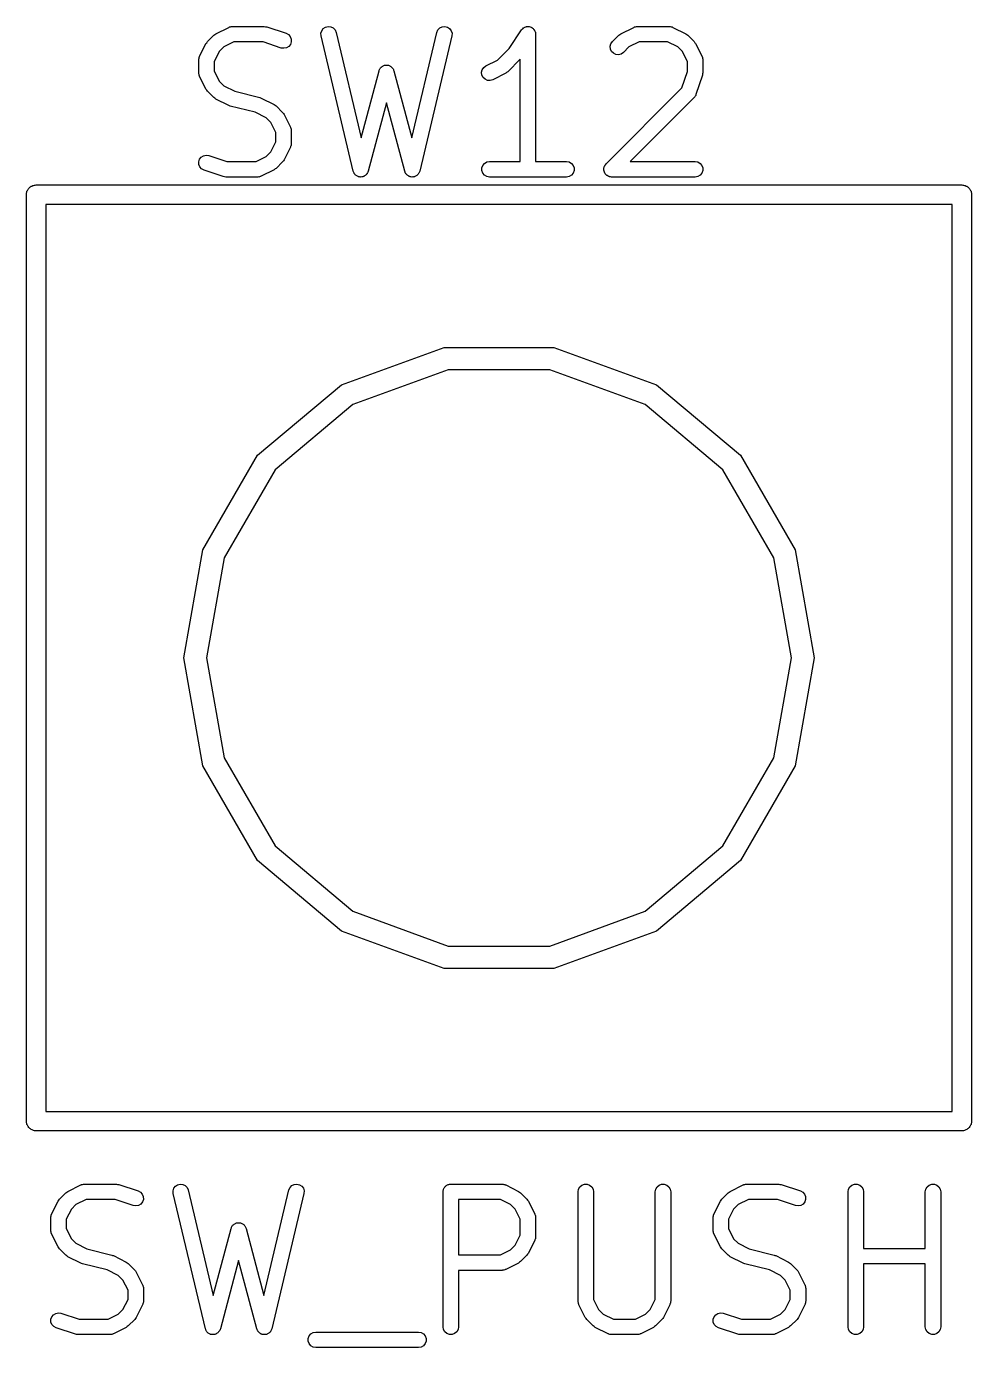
# Model space of a CAD drawing. Extents: x 0 to 102, y -163 to 0.
# Drawn here: x 33.89 to 40.11, y -160.54 to -151.84 of the extents above; entities that cross this region are included whole.
import ezdxf

# ---------------------------------------------------------------- set-up
doc = ezdxf.new("R2010")
doc.units = 0
doc.header["$MEASUREMENT"] = 0
doc.layers.add('BLACK', color=7, linetype='CONTINUOUS')

msp = doc.modelspace()

# ---------------------------------------------------------------- linework, layer by layer
at = {"layer": 'Black'}
for p, q in [((35.1358, -151.893), (35.2204, -151.851)), ((35.2204, -151.851), (35.2233, -151.85)), ((35.2233, -151.85), (35.2258, -151.848)), ((35.2258, -151.848), (35.2317, -151.847)), ((35.2317, -151.847), (35.2374, -151.846)), ((35.2374, -151.846), (35.2403, -151.846)), ((35.2403, -151.846), (35.2432, -151.845)), ((35.2432, -151.845), (35.4548, -151.845)), ((35.4548, -151.845), (35.4628, -151.847)), ((35.4628, -151.847), (35.4709, -151.848)), ((35.4709, -151.848), (35.5979, -151.89)), ((35.8327, -151.873), (35.8433, -151.859)), ((35.8433, -151.859), (35.858, -151.85)), ((35.858, -151.85), (35.8752, -151.845)), ((35.8752, -151.845), (35.8927, -151.848)), ((35.8927, -151.848), (35.9085, -151.855)), ((35.9085, -151.855), (35.9206, -151.868)), ((36.5978, -151.868), (36.6099, -151.855)), ((36.6099, -151.855), (36.6256, -151.848)), ((36.6256, -151.848), (36.6432, -151.845)), ((36.6432, -151.845), (36.6603, -151.85)), ((36.6603, -151.85), (36.6751, -151.859)), ((36.6751, -151.859), (36.6856, -151.873)), ((37.1482, -151.868), (37.1502, -151.866)), ((37.1502, -151.866), (37.1516, -151.864)), ((37.1516, -151.864), (37.1562, -151.86)), ((37.1562, -151.86), (37.1604, -151.855)), ((37.1604, -151.855), (37.1629, -151.854)), ((37.1629, -151.854), (37.1651, -151.852)), ((37.1651, -151.852), (37.1708, -151.85)), ((37.1708, -151.85), (37.1762, -151.847)), ((37.1762, -151.847), (37.179, -151.847)), ((37.179, -151.847), (37.1817, -151.846)), ((37.1817, -151.846), (37.1877, -151.846)), ((37.1877, -151.846), (37.1938, -151.846)), ((37.1938, -151.846), (37.1965, -151.846)), ((37.1965, -151.846), (37.1993, -151.846)), ((37.1993, -151.846), (37.205, -151.848)), ((37.205, -151.848), (37.2109, -151.85)), ((37.2109, -151.85), (37.2133, -151.851)), ((37.2133, -151.851), (37.2159, -151.852)), ((37.2159, -151.852), (37.2205, -151.856)), ((37.2205, -151.856), (37.2256, -151.859)), ((37.2256, -151.859), (37.2273, -151.862)), ((37.2273, -151.862), (37.2294, -151.864)), ((37.2294, -151.864), (37.2324, -151.869)), ((37.8028, -151.893), (37.8874, -151.851)), ((37.8874, -151.851), (37.8903, -151.85)), ((37.8903, -151.85), (37.8928, -151.848)), ((37.8928, -151.848), (37.8987, -151.847)), ((37.8987, -151.847), (37.9044, -151.846)), ((37.9044, -151.846), (37.9073, -151.846)), ((37.9073, -151.846), (37.9102, -151.845)), ((37.9102, -151.845), (38.1218, -151.845)), ((38.1218, -151.845), (38.1247, -151.846)), ((38.1247, -151.846), (38.1276, -151.846)), ((38.1276, -151.846), (38.1333, -151.847)), ((38.1333, -151.847), (38.1392, -151.848)), ((38.1392, -151.848), (38.1417, -151.85)), ((38.1417, -151.85), (38.1446, -151.851)), ((38.1446, -151.851), (38.2292, -151.893)), ((35.0707, -151.958), (35.0756, -151.952)), ((35.0756, -151.952), (35.0802, -151.945)), ((35.0802, -151.945), (35.1226, -151.903)), ((35.1226, -151.903), (35.1292, -151.898)), ((35.1292, -151.898), (35.1358, -151.893)), ((35.2552, -151.947), (35.1886, -151.98)), ((35.4466, -151.947), (35.2552, -151.947)), ((35.5658, -151.987), (35.4466, -151.947)), ((35.5979, -151.89), (35.6134, -151.899)), ((35.6134, -151.899), (35.6251, -151.912)), ((35.6251, -151.912), (35.6316, -151.928)), ((35.6321, -151.946), (35.6265, -151.963)), ((35.6316, -151.928), (35.6321, -151.946)), ((35.8277, -151.89), (35.8327, -151.873)), ((35.8287, -151.908), (35.8277, -151.89)), ((36.0404, -152.797), (35.8287, -151.908)), ((35.9206, -151.868), (35.9276, -151.884)), ((35.9276, -151.884), (36.0926, -152.578)), ((36.4257, -152.578), (36.5907, -151.884)), ((36.6896, -151.908), (36.4779, -152.797)), ((36.5907, -151.884), (36.5978, -151.868)), ((36.6856, -151.873), (36.6906, -151.89)), ((36.6906, -151.89), (36.6896, -151.908)), ((37.0664, -151.991), (37.1482, -151.868)), ((37.2324, -151.869), (37.236, -151.874)), ((37.236, -151.874), (37.2368, -151.876)), ((37.2368, -151.876), (37.2382, -151.879)), ((37.2382, -151.879), (37.2393, -151.885)), ((37.2393, -151.885), (37.241, -151.891)), ((37.241, -151.891), (37.2408, -151.893)), ((37.2408, -151.893), (37.2413, -151.896)), ((37.2413, -151.896), (37.2413, -152.734)), ((37.7371, -151.959), (37.7472, -151.945)), ((37.7472, -151.945), (37.7896, -151.903)), ((37.7896, -151.903), (37.7963, -151.898)), ((37.7963, -151.898), (37.8028, -151.893)), ((37.9222, -151.947), (37.8556, -151.98)), ((38.1098, -151.947), (37.9222, -151.947)), ((38.1764, -151.98), (38.1098, -151.947)), ((38.2292, -151.893), (38.2358, -151.898)), ((38.2358, -151.898), (38.2424, -151.903)), ((38.2424, -151.903), (38.2848, -151.945)), ((38.2848, -151.945), (38.2894, -151.952)), ((38.2894, -151.952), (38.2943, -151.958)), ((35.0284, -152.043), (35.0707, -151.958)), ((35.1579, -152.011), (35.1246, -152.078)), ((35.1886, -151.98), (35.1579, -152.011)), ((35.5832, -151.989), (35.5658, -151.987)), ((35.6005, -151.986), (35.5832, -151.989)), ((35.6155, -151.977), (35.6005, -151.986)), ((35.6265, -151.963), (35.6155, -151.977)), ((36.9911, -152.066), (37.0664, -151.991)), ((37.7326, -151.976), (37.7371, -151.959)), ((37.7341, -151.994), (37.7326, -151.976)), ((37.7416, -152.01), (37.7341, -151.994)), ((37.754, -152.022), (37.7416, -152.01)), ((37.77, -152.03), (37.754, -152.022)), ((37.7876, -152.031), (37.77, -152.03)), ((37.8046, -152.027), (37.7876, -152.031)), ((37.8191, -152.017), (37.8046, -152.027)), ((37.8556, -151.98), (37.8191, -152.017)), ((38.2071, -152.011), (38.1764, -151.98)), ((38.2404, -152.078), (38.2071, -152.011)), ((38.2943, -151.958), (38.3366, -152.043)), ((35.023, -152.066), (35.0235, -152.063)), ((35.023, -152.15), (35.023, -152.066)), ((35.0234, -152.06), (35.0251, -152.054)), ((35.0235, -152.063), (35.0234, -152.06)), ((35.0251, -152.054), (35.0261, -152.048)), ((35.0261, -152.048), (35.0276, -152.046)), ((35.0276, -152.046), (35.0284, -152.043)), ((35.1246, -152.078), (35.1246, -152.138)), ((36.2132, -152.129), (36.2157, -152.125)), ((36.2157, -152.125), (36.2175, -152.121)), ((36.2175, -152.121), (36.2207, -152.118)), ((36.2207, -152.118), (36.2233, -152.114)), ((36.2233, -152.114), (36.2269, -152.112)), ((36.2269, -152.112), (36.23, -152.109)), ((36.23, -152.109), (36.2341, -152.107)), ((36.2341, -152.107), (36.2378, -152.104)), ((36.2378, -152.104), (36.242, -152.103)), ((36.242, -152.103), (36.246, -152.101)), ((36.246, -152.101), (36.2504, -152.101)), ((36.2504, -152.101), (36.2548, -152.1)), ((36.2548, -152.1), (36.2592, -152.1)), ((36.2592, -152.1), (36.2635, -152.1)), ((36.2635, -152.1), (36.2679, -152.101)), ((36.2679, -152.101), (36.2724, -152.101)), ((36.2724, -152.101), (36.2763, -152.103)), ((36.2763, -152.103), (36.2806, -152.104)), ((36.2806, -152.104), (36.2843, -152.107)), ((36.2843, -152.107), (36.2884, -152.109)), ((36.2884, -152.109), (36.2914, -152.112)), ((36.2914, -152.112), (36.295, -152.114)), ((36.295, -152.114), (36.2976, -152.118)), ((36.2976, -152.118), (36.3008, -152.121)), ((36.3008, -152.121), (36.3027, -152.125)), ((36.3027, -152.125), (36.3052, -152.129)), ((36.8899, -152.13), (36.8996, -152.115)), ((36.8996, -152.115), (36.9138, -152.105)), ((36.9138, -152.105), (36.9911, -152.066)), ((37.1397, -152.061), (37.0571, -152.144)), ((37.1397, -152.734), (37.1397, -152.061)), ((38.2404, -152.142), (38.2404, -152.078)), ((38.3366, -152.043), (38.3374, -152.046)), ((38.3374, -152.046), (38.3389, -152.048)), ((38.3389, -152.048), (38.3399, -152.054)), ((38.3399, -152.054), (38.3416, -152.06)), ((38.3416, -152.06), (38.3415, -152.063)), ((38.3415, -152.063), (38.342, -152.066)), ((38.342, -152.066), (38.342, -152.15)), ((35.0235, -152.153), (35.023, -152.15)), ((35.0234, -152.156), (35.0235, -152.153)), ((35.0251, -152.162), (35.0234, -152.156)), ((35.0261, -152.168), (35.0251, -152.162)), ((35.0276, -152.17), (35.0261, -152.168)), ((35.0284, -152.173), (35.0276, -152.17)), ((35.0707, -152.258), (35.0284, -152.173)), ((35.1246, -152.138), (35.1579, -152.205)), ((35.1579, -152.205), (35.1886, -152.235)), ((36.0926, -152.578), (36.2101, -152.137)), ((36.2101, -152.137), (36.212, -152.133)), ((36.212, -152.133), (36.2132, -152.129)), ((36.3052, -152.129), (36.3064, -152.133)), ((36.3064, -152.133), (36.3083, -152.137)), ((36.3083, -152.137), (36.4257, -152.578)), ((36.8858, -152.147), (36.8899, -152.13)), ((36.8878, -152.165), (36.8858, -152.147)), ((36.8957, -152.18), (36.8878, -152.165)), ((36.9085, -152.193), (36.8957, -152.18)), ((36.9247, -152.2), (36.9085, -152.193)), ((36.9423, -152.201), (36.9247, -152.2)), ((36.9592, -152.196), (36.9423, -152.201)), ((37.0439, -152.153), (36.9592, -152.196)), ((37.0504, -152.148), (37.0439, -152.153)), ((37.0571, -152.144), (37.0504, -152.148)), ((38.2044, -152.25), (38.2404, -152.142)), ((38.3394, -152.166), (38.297, -152.293)), ((38.3406, -152.158), (38.3394, -152.166)), ((38.342, -152.15), (38.3406, -152.158)), ((35.0756, -152.264), (35.0707, -152.258)), ((35.0802, -152.271), (35.0756, -152.264)), ((35.1226, -152.313), (35.0802, -152.271)), ((35.1886, -152.235), (35.2609, -152.272)), ((35.2609, -152.272), (35.4248, -152.313)), ((37.7049, -152.749), (38.2044, -152.25)), ((38.2949, -152.299), (38.2915, -152.304)), ((38.2956, -152.296), (38.2949, -152.299)), ((38.297, -152.293), (38.2956, -152.296)), ((35.1292, -152.318), (35.1226, -152.313)), ((35.1358, -152.323), (35.1292, -152.318)), ((35.2204, -152.365), (35.1358, -152.323)), ((35.2258, -152.367), (35.2204, -152.365)), ((35.2308, -152.369), (35.2258, -152.367)), ((35.3948, -152.41), (35.2308, -152.369)), ((35.4248, -152.313), (35.4299, -152.315)), ((35.4299, -152.315), (35.4352, -152.316)), ((35.4352, -152.316), (35.5199, -152.359)), ((35.5199, -152.359), (35.5264, -152.364)), ((35.5264, -152.364), (35.5331, -152.368)), ((35.5331, -152.368), (35.5754, -152.411)), ((36.2592, -152.347), (36.1389, -152.798)), ((36.3794, -152.798), (36.2592, -152.347)), ((38.2848, -152.313), (37.8635, -152.734)), ((38.2864, -152.311), (38.2848, -152.313)), ((38.2886, -152.309), (38.2864, -152.311)), ((38.2915, -152.304), (38.2886, -152.309)), ((35.4671, -152.446), (35.3948, -152.41)), ((35.4977, -152.477), (35.4671, -152.446)), ((35.5754, -152.411), (35.5801, -152.417)), ((35.5801, -152.417), (35.5849, -152.424)), ((35.5849, -152.424), (35.6273, -152.508)), ((35.531, -152.543), (35.4977, -152.477)), ((35.531, -152.604), (35.531, -152.543)), ((35.6273, -152.508), (35.6281, -152.511)), ((35.6281, -152.511), (35.6296, -152.514)), ((35.6296, -152.514), (35.6306, -152.52)), ((35.6306, -152.52), (35.6323, -152.525)), ((35.6323, -152.525), (35.6321, -152.528)), ((35.6321, -152.528), (35.6326, -152.531)), ((35.6326, -152.531), (35.6326, -152.616)), ((35.4977, -152.67), (35.531, -152.604)), ((35.6273, -152.639), (35.5849, -152.723)), ((35.6281, -152.636), (35.6273, -152.639)), ((35.6296, -152.633), (35.6281, -152.636)), ((35.6306, -152.627), (35.6296, -152.633)), ((35.6323, -152.622), (35.6306, -152.627)), ((35.6326, -152.616), (35.6321, -152.619)), ((35.6321, -152.619), (35.6323, -152.622)), ((35.0236, -152.735), (35.0292, -152.719)), ((35.0241, -152.753), (35.0236, -152.735)), ((35.0292, -152.719), (35.0401, -152.705)), ((35.0401, -152.705), (35.0552, -152.696)), ((35.0552, -152.696), (35.0724, -152.692)), ((35.0724, -152.692), (35.0899, -152.695)), ((35.0899, -152.695), (35.2091, -152.734)), ((35.2091, -152.734), (35.4005, -152.734)), ((35.4005, -152.734), (35.4671, -152.701)), ((35.4671, -152.701), (35.4977, -152.67)), ((35.5754, -152.736), (35.5331, -152.779)), ((35.5801, -152.73), (35.5754, -152.736)), ((35.5849, -152.723), (35.5801, -152.73)), ((36.9191, -152.737), (36.9365, -152.734)), ((36.9365, -152.734), (37.1397, -152.734)), ((37.2413, -152.734), (37.4445, -152.734)), ((37.4445, -152.734), (37.4619, -152.737)), ((37.8635, -152.734), (38.2912, -152.734)), ((38.2912, -152.734), (38.3085, -152.737)), ((35.0305, -152.769), (35.0241, -152.753)), ((35.0423, -152.783), (35.0305, -152.769)), ((35.0578, -152.791), (35.0423, -152.783)), ((35.1848, -152.833), (35.0578, -152.791)), ((35.5199, -152.788), (35.4352, -152.831)), ((35.5264, -152.783), (35.5199, -152.788)), ((35.5331, -152.779), (35.5264, -152.783)), ((36.0425, -152.802), (36.0404, -152.797)), ((36.0438, -152.807), (36.0425, -152.802)), ((36.046, -152.81), (36.0438, -152.807)), ((36.0474, -152.813), (36.046, -152.81)), ((36.051, -152.817), (36.0474, -152.813)), ((36.054, -152.821), (36.051, -152.817)), ((36.057, -152.823), (36.054, -152.821)), ((36.1247, -152.822), (36.1216, -152.824)), ((36.1278, -152.818), (36.1247, -152.822)), ((36.1315, -152.814), (36.1278, -152.818)), ((36.133, -152.811), (36.1315, -152.814)), ((36.1353, -152.808), (36.133, -152.811)), ((36.1367, -152.803), (36.1353, -152.808)), ((36.1389, -152.798), (36.1367, -152.803)), ((36.3816, -152.803), (36.3794, -152.798)), ((36.3831, -152.808), (36.3816, -152.803)), ((36.3853, -152.811), (36.3831, -152.808)), ((36.3869, -152.814), (36.3853, -152.811)), ((36.3905, -152.818), (36.3869, -152.814)), ((36.3936, -152.822), (36.3905, -152.818)), ((36.3967, -152.824), (36.3936, -152.822)), ((36.4644, -152.821), (36.4613, -152.823)), ((36.4674, -152.817), (36.4644, -152.821)), ((36.4709, -152.813), (36.4674, -152.817)), ((36.4724, -152.81), (36.4709, -152.813)), ((36.4745, -152.807), (36.4724, -152.81)), ((36.4759, -152.802), (36.4745, -152.807)), ((36.4779, -152.797), (36.4759, -152.802)), ((36.8865, -152.776), (36.8925, -152.76)), ((36.8865, -152.794), (36.8865, -152.776)), ((36.8925, -152.811), (36.8865, -152.794)), ((36.8925, -152.76), (36.9038, -152.746)), ((36.9038, -152.824), (36.8925, -152.811)), ((36.9038, -152.746), (36.9191, -152.737)), ((37.4619, -152.737), (37.4772, -152.746)), ((37.4772, -152.746), (37.4885, -152.76)), ((37.4885, -152.811), (37.4772, -152.824)), ((37.4885, -152.76), (37.4945, -152.776)), ((37.4945, -152.794), (37.4885, -152.811)), ((37.4945, -152.776), (37.4945, -152.794)), ((37.6902, -152.781), (37.6908, -152.779)), ((37.6908, -152.787), (37.6902, -152.781)), ((37.6908, -152.776), (37.6931, -152.77)), ((37.6908, -152.779), (37.6908, -152.776)), ((37.6908, -152.794), (37.6908, -152.787)), ((37.6916, -152.796), (37.6908, -152.794)), ((37.6918, -152.798), (37.6916, -152.796)), ((37.6946, -152.804), (37.6918, -152.798)), ((37.6931, -152.77), (37.6948, -152.764)), ((37.6968, -152.811), (37.6946, -152.804)), ((37.6948, -152.764), (37.6961, -152.762)), ((37.6961, -152.762), (37.6968, -152.76)), ((37.6968, -152.76), (37.7011, -152.755)), ((37.6983, -152.812), (37.6968, -152.811)), ((37.6992, -152.814), (37.6983, -152.812)), ((37.7039, -152.819), (37.6992, -152.814)), ((37.7011, -152.755), (37.7049, -152.749)), ((37.7082, -152.824), (37.7039, -152.819)), ((38.3085, -152.737), (38.3238, -152.746)), ((38.3238, -152.746), (38.3352, -152.76)), ((38.3352, -152.811), (38.3238, -152.824)), ((38.3352, -152.76), (38.3412, -152.776)), ((38.3412, -152.794), (38.3352, -152.811)), ((38.3412, -152.776), (38.3412, -152.794)), ((33.9034, -152.911), (33.9076, -152.908)), ((33.9076, -152.908), (33.9112, -152.903)), ((33.9112, -152.903), (33.916, -152.901)), ((33.916, -152.901), (33.9202, -152.897)), ((33.9202, -152.897), (33.9255, -152.895)), ((33.9255, -152.895), (33.9303, -152.892)), ((33.9303, -152.892), (33.9358, -152.891)), ((33.9358, -152.891), (33.941, -152.889)), ((33.941, -152.889), (33.9465, -152.889)), ((33.9465, -152.889), (33.952, -152.888)), ((33.952, -152.888), (40.048, -152.888)), ((35.1928, -152.835), (35.1848, -152.833)), ((35.2008, -152.836), (35.1928, -152.835)), ((35.4125, -152.836), (35.2008, -152.836)), ((35.4154, -152.835), (35.4125, -152.836)), ((35.4183, -152.836), (35.4154, -152.835)), ((35.424, -152.834), (35.4183, -152.836)), ((35.4299, -152.833), (35.424, -152.834)), ((35.4324, -152.831), (35.4299, -152.833)), ((35.4352, -152.831), (35.4324, -152.831)), ((36.0595, -152.826), (36.057, -152.823)), ((36.0642, -152.828), (36.0595, -152.826)), ((36.0684, -152.831), (36.0642, -152.828)), ((36.072, -152.832), (36.0684, -152.831)), ((36.0753, -152.834), (36.072, -152.832)), ((36.0805, -152.834), (36.0753, -152.834)), ((36.0855, -152.836), (36.0805, -152.834)), ((36.0892, -152.835), (36.0855, -152.836)), ((36.0928, -152.836), (36.0892, -152.835)), ((36.0979, -152.835), (36.0928, -152.836)), ((36.103, -152.834), (36.0979, -152.835)), ((36.1064, -152.833), (36.103, -152.834)), ((36.11, -152.832), (36.1064, -152.833)), ((36.1143, -152.829), (36.11, -152.832)), ((36.119, -152.827), (36.1143, -152.829)), ((36.1216, -152.824), (36.119, -152.827)), ((36.3993, -152.827), (36.3967, -152.824)), ((36.404, -152.829), (36.3993, -152.827)), ((36.4083, -152.832), (36.404, -152.829)), ((36.4119, -152.833), (36.4083, -152.832)), ((36.4153, -152.834), (36.4119, -152.833)), ((36.4205, -152.835), (36.4153, -152.834)), ((36.4255, -152.836), (36.4205, -152.835)), ((36.4292, -152.835), (36.4255, -152.836)), ((36.4329, -152.836), (36.4292, -152.835)), ((36.4379, -152.834), (36.4329, -152.836)), ((36.443, -152.834), (36.4379, -152.834)), ((36.4463, -152.832), (36.443, -152.834)), ((36.4499, -152.831), (36.4463, -152.832)), ((36.4542, -152.828), (36.4499, -152.831)), ((36.4588, -152.826), (36.4542, -152.828)), ((36.4613, -152.823), (36.4588, -152.826)), ((36.9191, -152.833), (36.9038, -152.824)), ((36.9365, -152.836), (36.9191, -152.833)), ((37.4445, -152.836), (36.9365, -152.836)), ((37.4619, -152.833), (37.4445, -152.836)), ((37.4772, -152.824), (37.4619, -152.833)), ((37.7101, -152.825), (37.7082, -152.824)), ((37.7117, -152.827), (37.7101, -152.825)), ((37.7177, -152.83), (37.7117, -152.827)), ((37.7235, -152.833), (37.7177, -152.83)), ((37.7257, -152.833), (37.7235, -152.833)), ((37.7277, -152.834), (37.7257, -152.833)), ((37.7343, -152.835), (37.7277, -152.834)), ((37.7408, -152.836), (37.7343, -152.835)), ((38.2912, -152.836), (37.7408, -152.836)), ((38.3085, -152.833), (38.2912, -152.836)), ((38.3238, -152.824), (38.3085, -152.833)), ((40.048, -152.888), (40.0535, -152.889)), ((40.0535, -152.889), (40.059, -152.889)), ((40.059, -152.889), (40.0642, -152.891)), ((40.0642, -152.891), (40.0697, -152.892)), ((40.0697, -152.892), (40.0745, -152.895)), ((40.0745, -152.895), (40.0797, -152.897)), ((40.0797, -152.897), (40.084, -152.901)), ((40.084, -152.901), (40.0888, -152.903)), ((40.0888, -152.903), (40.0924, -152.908)), ((40.0924, -152.908), (40.0966, -152.911)), ((33.8885, -152.952), (33.8895, -152.947)), ((33.8885, -159.048), (33.8885, -152.952)), ((33.8895, -152.941), (33.8914, -152.936)), ((33.8895, -152.947), (33.8895, -152.941)), ((33.8914, -152.936), (33.8923, -152.93)), ((33.8923, -152.93), (33.8951, -152.925)), ((33.8951, -152.925), (33.897, -152.92)), ((33.897, -152.92), (33.9006, -152.916)), ((33.9006, -152.916), (33.9034, -152.911)), ((40.0966, -152.911), (40.0994, -152.916)), ((40.0994, -152.916), (40.103, -152.92)), ((40.103, -152.92), (40.1049, -152.925)), ((40.1049, -152.925), (40.1077, -152.93)), ((40.1077, -152.93), (40.1086, -152.936)), ((40.1086, -152.936), (40.1105, -152.941)), ((40.1105, -152.941), (40.1105, -152.947)), ((40.1105, -152.947), (40.1115, -152.952)), ((40.1115, -152.952), (40.1115, -159.048)), ((34.0155, -153.016), (34.0155, -158.984)), ((39.9845, -153.016), (34.0155, -153.016)), ((39.9845, -158.984), (39.9845, -153.016)), ((35.9625, -154.203), (36.6397, -153.957)), ((36.6397, -153.957), (37.3603, -153.957)), ((37.3603, -153.957), (38.0375, -154.203)), ((36.6657, -154.104), (36.0375, -154.333)), ((37.3343, -154.104), (36.6657, -154.104)), ((37.9625, -154.333), (37.3343, -154.104)), ((35.4105, -154.666), (35.9625, -154.203)), ((38.0375, -154.203), (38.5895, -154.666)), ((36.0375, -154.333), (35.5254, -154.763)), ((38.4746, -154.763), (37.9625, -154.333)), ((35.0501, -155.29), (35.4105, -154.666)), ((38.5895, -154.666), (38.9499, -155.29)), ((35.5254, -154.763), (35.1911, -155.342)), ((38.8089, -155.342), (38.4746, -154.763)), ((34.925, -156), (35.0501, -155.29)), ((35.1911, -155.342), (35.075, -156)), ((38.925, -156), (38.8089, -155.342)), ((38.9499, -155.29), (39.075, -156)), ((35.0501, -156.71), (34.925, -156)), ((35.075, -156), (35.1911, -156.658)), ((38.8089, -156.658), (38.925, -156)), ((39.075, -156), (38.9499, -156.71)), ((35.4105, -157.334), (35.0501, -156.71)), ((35.1911, -156.658), (35.5254, -157.237)), ((38.4746, -157.237), (38.8089, -156.658)), ((38.9499, -156.71), (38.5895, -157.334)), ((35.5254, -157.237), (36.0375, -157.667)), ((37.9625, -157.667), (38.4746, -157.237)), ((35.9625, -157.797), (35.4105, -157.334)), ((38.5895, -157.334), (38.0375, -157.797)), ((36.0375, -157.667), (36.6657, -157.896)), ((37.3343, -157.896), (37.9625, -157.667)), ((36.6397, -158.043), (35.9625, -157.797)), ((38.0375, -157.797), (37.3603, -158.043)), ((36.6657, -157.896), (37.3343, -157.896)), ((37.3603, -158.043), (36.6397, -158.043)), ((34.0155, -158.984), (39.9845, -158.984)), ((33.8895, -159.053), (33.8885, -159.048)), ((33.8895, -159.059), (33.8895, -159.053)), ((33.8914, -159.064), (33.8895, -159.059)), ((33.8923, -159.07), (33.8914, -159.064)), ((33.8951, -159.075), (33.8923, -159.07)), ((33.897, -159.08), (33.8951, -159.075)), ((33.9006, -159.084), (33.897, -159.08)), ((40.103, -159.08), (40.0994, -159.084)), ((40.1049, -159.075), (40.103, -159.08)), ((40.1077, -159.07), (40.1049, -159.075)), ((40.1086, -159.064), (40.1077, -159.07)), ((40.1105, -159.059), (40.1086, -159.064)), ((40.1115, -159.048), (40.1105, -159.053)), ((40.1105, -159.053), (40.1105, -159.059)), ((33.9034, -159.089), (33.9006, -159.084)), ((33.9076, -159.092), (33.9034, -159.089)), ((33.9112, -159.097), (33.9076, -159.092)), ((33.916, -159.099), (33.9112, -159.097)), ((33.9202, -159.103), (33.916, -159.099)), ((33.9255, -159.105), (33.9202, -159.103)), ((33.9303, -159.108), (33.9255, -159.105)), ((33.9358, -159.109), (33.9303, -159.108)), ((33.941, -159.111), (33.9358, -159.109)), ((33.9465, -159.111), (33.941, -159.111)), ((33.952, -159.112), (33.9465, -159.111)), ((40.048, -159.112), (33.952, -159.112)), ((40.0535, -159.111), (40.048, -159.112)), ((40.059, -159.111), (40.0535, -159.111)), ((40.0642, -159.109), (40.059, -159.111)), ((40.0697, -159.108), (40.0642, -159.109)), ((40.0745, -159.105), (40.0697, -159.108)), ((40.0797, -159.103), (40.0745, -159.105)), ((40.084, -159.099), (40.0797, -159.103)), ((40.0888, -159.097), (40.084, -159.099)), ((40.0924, -159.092), (40.0888, -159.097)), ((40.0966, -159.089), (40.0924, -159.092)), ((40.0994, -159.084), (40.0966, -159.089)), ((34.1489, -159.52), (34.1556, -159.515)), ((34.1556, -159.515), (34.1621, -159.51)), ((34.1621, -159.51), (34.2468, -159.468)), ((34.2468, -159.468), (34.2496, -159.467)), ((34.2496, -159.467), (34.2521, -159.465)), ((34.2521, -159.465), (34.258, -159.464)), ((34.258, -159.464), (34.2637, -159.463)), ((34.2637, -159.463), (34.2666, -159.463)), ((34.2666, -159.463), (34.2695, -159.462)), ((34.2695, -159.462), (34.4812, -159.462)), ((34.4812, -159.462), (34.4892, -159.464)), ((34.4892, -159.464), (34.4972, -159.465)), ((34.4972, -159.465), (34.6242, -159.507)), ((34.6242, -159.507), (34.6397, -159.516)), ((34.6397, -159.516), (34.6515, -159.529)), ((34.854, -159.507), (34.8591, -159.49)), ((34.8551, -159.525), (34.854, -159.507)), ((34.8591, -159.49), (34.8696, -159.476)), ((34.8696, -159.476), (34.8843, -159.467)), ((34.8843, -159.467), (34.9015, -159.462)), ((34.9015, -159.462), (34.919, -159.464)), ((34.919, -159.464), (34.9348, -159.472)), ((34.9348, -159.472), (34.9469, -159.485)), ((34.9469, -159.485), (34.9539, -159.501)), ((34.9539, -159.501), (35.119, -160.195)), ((35.452, -160.195), (35.6171, -159.501)), ((35.6171, -159.501), (35.6241, -159.485)), ((35.6241, -159.485), (35.6362, -159.472)), ((35.6362, -159.472), (35.652, -159.464)), ((35.652, -159.464), (35.6695, -159.462)), ((35.6695, -159.462), (35.6867, -159.467)), ((35.6867, -159.467), (35.7014, -159.476)), ((35.7014, -159.476), (35.7119, -159.49)), ((35.7119, -159.49), (35.717, -159.507)), ((35.717, -159.507), (35.7159, -159.525)), ((36.6317, -159.513), (36.6325, -159.509)), ((36.6317, -160.402), (36.6317, -159.513)), ((36.6325, -159.504), (36.634, -159.5)), ((36.6325, -159.509), (36.6325, -159.504)), ((36.634, -159.5), (36.6348, -159.496)), ((36.6348, -159.496), (36.637, -159.492)), ((36.637, -159.492), (36.6385, -159.488)), ((36.6385, -159.488), (36.6414, -159.484)), ((36.6414, -159.484), (36.6436, -159.481)), ((36.6436, -159.481), (36.647, -159.478)), ((36.647, -159.478), (36.6498, -159.474)), ((36.6498, -159.474), (36.6537, -159.472)), ((36.6537, -159.472), (36.6571, -159.469)), ((36.6571, -159.469), (36.6613, -159.468)), ((36.6613, -159.468), (36.6651, -159.465)), ((36.6651, -159.465), (36.6695, -159.465)), ((36.6695, -159.465), (36.6737, -159.463)), ((36.6737, -159.463), (36.6781, -159.463)), ((36.6781, -159.463), (36.6825, -159.462)), ((36.6825, -159.462), (37.0212, -159.462)), ((37.0212, -159.462), (37.024, -159.463)), ((37.024, -159.463), (37.027, -159.463)), ((37.027, -159.463), (37.0327, -159.464)), ((37.0327, -159.464), (37.0385, -159.465)), ((37.0385, -159.465), (37.0411, -159.467)), ((37.0411, -159.467), (37.0439, -159.468)), ((37.0439, -159.468), (37.1286, -159.51)), ((37.1286, -159.51), (37.1351, -159.515)), ((37.1351, -159.515), (37.1418, -159.52)), ((37.5207, -159.513), (37.5238, -159.496)), ((37.5207, -160.233), (37.5207, -159.513)), ((37.5238, -159.496), (37.5326, -159.481)), ((37.5326, -159.481), (37.5461, -159.469)), ((37.5461, -159.469), (37.5627, -159.463)), ((37.5627, -159.463), (37.5803, -159.463)), ((37.5803, -159.463), (37.5969, -159.469)), ((37.5969, -159.469), (37.6104, -159.481)), ((37.6104, -159.481), (37.6192, -159.496)), ((37.6192, -159.496), (37.6223, -159.513)), ((37.6223, -159.513), (37.6223, -160.221)), ((38.0287, -159.513), (38.0318, -159.496)), ((38.0287, -160.221), (38.0287, -159.513)), ((38.0318, -159.496), (38.0406, -159.481)), ((38.0406, -159.481), (38.0541, -159.469)), ((38.0541, -159.469), (38.0707, -159.463)), ((38.0707, -159.463), (38.0883, -159.463)), ((38.0883, -159.463), (38.1049, -159.469)), ((38.1049, -159.469), (38.1184, -159.481)), ((38.1184, -159.481), (38.1272, -159.496)), ((38.1272, -159.496), (38.1303, -159.513)), ((38.1303, -159.513), (38.1303, -160.233)), ((38.5092, -159.52), (38.5159, -159.515)), ((38.5159, -159.515), (38.5224, -159.51)), ((38.5224, -159.51), (38.6071, -159.468)), ((38.6071, -159.468), (38.6099, -159.467)), ((38.6099, -159.467), (38.6125, -159.465)), ((38.6125, -159.465), (38.6183, -159.464)), ((38.6183, -159.464), (38.624, -159.463)), ((38.624, -159.463), (38.627, -159.463)), ((38.627, -159.463), (38.6298, -159.462)), ((38.6298, -159.462), (38.8415, -159.462)), ((38.8415, -159.462), (38.8495, -159.464)), ((38.8495, -159.464), (38.8576, -159.465)), ((38.8576, -159.465), (38.9846, -159.507)), ((38.9846, -159.507), (39.0001, -159.516)), ((39.0001, -159.516), (39.0118, -159.529)), ((39.2987, -159.513), (39.3018, -159.496)), ((39.2987, -160.402), (39.2987, -159.513)), ((39.3018, -159.496), (39.3106, -159.481)), ((39.3106, -159.481), (39.3241, -159.469)), ((39.3241, -159.469), (39.3407, -159.463)), ((39.3407, -159.463), (39.3583, -159.463)), ((39.3583, -159.463), (39.3749, -159.469)), ((39.3749, -159.469), (39.3884, -159.481)), ((39.3884, -159.481), (39.3972, -159.496)), ((39.3972, -159.496), (39.4003, -159.513)), ((39.4003, -159.513), (39.4003, -159.886)), ((39.8067, -159.513), (39.8098, -159.496)), ((39.8067, -159.886), (39.8067, -159.513)), ((39.8098, -159.496), (39.8186, -159.481)), ((39.8186, -159.481), (39.8321, -159.469)), ((39.8321, -159.469), (39.8487, -159.463)), ((39.8487, -159.463), (39.8663, -159.463)), ((39.8663, -159.463), (39.8829, -159.469)), ((39.8829, -159.469), (39.8964, -159.481)), ((39.8964, -159.481), (39.9052, -159.496)), ((39.9052, -159.496), (39.9083, -159.513)), ((39.9083, -159.513), (39.9083, -160.402)), ((34.0547, -159.66), (34.0971, -159.575)), ((34.0971, -159.575), (34.1019, -159.569)), ((34.1019, -159.569), (34.1066, -159.562)), ((34.1066, -159.562), (34.1489, -159.52)), ((34.2149, -159.597), (34.1843, -159.628)), ((34.2815, -159.564), (34.2149, -159.597)), ((34.4729, -159.564), (34.2815, -159.564)), ((34.5921, -159.604), (34.4729, -159.564)), ((34.6268, -159.603), (34.6096, -159.606)), ((34.6419, -159.594), (34.6268, -159.603)), ((34.6528, -159.58), (34.6419, -159.594)), ((34.6515, -159.529), (34.6579, -159.545)), ((34.6584, -159.563), (34.6528, -159.58)), ((34.6579, -159.545), (34.6584, -159.563)), ((35.0667, -160.414), (34.8551, -159.525)), ((35.7159, -159.525), (35.5043, -160.414)), ((36.7333, -159.564), (36.7333, -159.928)), ((37.0092, -159.564), (36.7333, -159.564)), ((37.0757, -159.597), (37.0092, -159.564)), ((37.1064, -159.628), (37.0757, -159.597)), ((37.1418, -159.52), (37.1841, -159.562)), ((37.1841, -159.562), (37.1887, -159.569)), ((37.1887, -159.569), (37.1936, -159.575)), ((37.1936, -159.575), (37.2359, -159.66)), ((38.4151, -159.66), (38.4574, -159.575)), ((38.4574, -159.575), (38.4623, -159.569)), ((38.4623, -159.569), (38.4669, -159.562)), ((38.4669, -159.562), (38.5092, -159.52)), ((38.5753, -159.597), (38.5446, -159.628)), ((38.6418, -159.564), (38.5753, -159.597)), ((38.8333, -159.564), (38.6418, -159.564)), ((38.9524, -159.604), (38.8333, -159.564)), ((38.9872, -159.603), (38.9699, -159.606)), ((39.0022, -159.594), (38.9872, -159.603)), ((39.0132, -159.58), (39.0022, -159.594)), ((39.0118, -159.529), (39.0183, -159.545)), ((39.0188, -159.563), (39.0132, -159.58)), ((39.0183, -159.545), (39.0188, -159.563)), ((34.0494, -159.683), (34.0499, -159.68)), ((34.0494, -159.767), (34.0494, -159.683)), ((34.0497, -159.677), (34.0514, -159.671)), ((34.0499, -159.68), (34.0497, -159.677)), ((34.0514, -159.671), (34.0524, -159.665)), ((34.0524, -159.665), (34.0539, -159.663)), ((34.0539, -159.663), (34.0547, -159.66)), ((34.1843, -159.628), (34.151, -159.694)), ((34.6096, -159.606), (34.5921, -159.604)), ((37.1397, -159.694), (37.1064, -159.628)), ((37.2359, -159.66), (37.2368, -159.663)), ((37.2368, -159.663), (37.2382, -159.665)), ((37.2382, -159.665), (37.2393, -159.671)), ((37.2393, -159.671), (37.241, -159.677)), ((37.241, -159.677), (37.2408, -159.68)), ((37.2408, -159.68), (37.2413, -159.683)), ((37.2413, -159.683), (37.2413, -159.809)), ((38.4097, -159.683), (38.4102, -159.68)), ((38.4097, -159.767), (38.4097, -159.683)), ((38.41, -159.677), (38.4117, -159.671)), ((38.4102, -159.68), (38.41, -159.677)), ((38.4117, -159.671), (38.4128, -159.665)), ((38.4128, -159.665), (38.4142, -159.663)), ((38.4142, -159.663), (38.4151, -159.66)), ((38.5446, -159.628), (38.5113, -159.694)), ((38.9699, -159.606), (38.9524, -159.604)), ((34.0499, -159.77), (34.0494, -159.767)), ((34.0497, -159.773), (34.0499, -159.77)), ((34.0514, -159.779), (34.0497, -159.773)), ((34.151, -159.694), (34.151, -159.755)), ((34.151, -159.755), (34.1843, -159.822)), ((35.119, -160.195), (35.2364, -159.754)), ((35.2364, -159.754), (35.2383, -159.75)), ((35.2383, -159.75), (35.2395, -159.746)), ((35.2395, -159.746), (35.242, -159.742)), ((35.242, -159.742), (35.2439, -159.738)), ((35.2439, -159.738), (35.247, -159.735)), ((35.247, -159.735), (35.2496, -159.731)), ((35.2496, -159.731), (35.2532, -159.729)), ((35.2532, -159.729), (35.2563, -159.726)), ((35.2563, -159.726), (35.2604, -159.724)), ((35.2604, -159.724), (35.2641, -159.721)), ((35.2641, -159.721), (35.2683, -159.72)), ((35.2683, -159.72), (35.2723, -159.718)), ((35.2723, -159.718), (35.2768, -159.718)), ((35.2768, -159.718), (35.2811, -159.717)), ((35.2811, -159.717), (35.2855, -159.717)), ((35.2855, -159.717), (35.2899, -159.717)), ((35.2899, -159.717), (35.2942, -159.718)), ((35.2942, -159.718), (35.2987, -159.718)), ((35.2987, -159.718), (35.3027, -159.72)), ((35.3027, -159.72), (35.3069, -159.721)), ((35.3069, -159.721), (35.3106, -159.724)), ((35.3106, -159.724), (35.3147, -159.726)), ((35.3147, -159.726), (35.3178, -159.729)), ((35.3178, -159.729), (35.3214, -159.731)), ((35.3214, -159.731), (35.324, -159.735)), ((35.324, -159.735), (35.3271, -159.738)), ((35.3271, -159.738), (35.329, -159.742)), ((35.329, -159.742), (35.3315, -159.746)), ((35.3315, -159.746), (35.3327, -159.75)), ((35.3327, -159.75), (35.3346, -159.754)), ((35.3346, -159.754), (35.452, -160.195)), ((37.1397, -159.798), (37.1397, -159.694)), ((38.4102, -159.77), (38.4097, -159.767)), ((38.41, -159.773), (38.4102, -159.77)), ((38.4117, -159.779), (38.41, -159.773)), ((38.5113, -159.694), (38.5113, -159.755)), ((38.5113, -159.755), (38.5446, -159.822)), ((34.0524, -159.785), (34.0514, -159.779)), ((34.0539, -159.787), (34.0524, -159.785)), ((34.0547, -159.79), (34.0539, -159.787)), ((34.0971, -159.875), (34.0547, -159.79)), ((34.1843, -159.822), (34.2149, -159.852)), ((34.2149, -159.852), (34.2872, -159.889)), ((37.0757, -159.895), (37.1064, -159.864)), ((37.1064, -159.864), (37.1397, -159.798)), ((37.2359, -159.832), (37.1936, -159.917)), ((37.2368, -159.829), (37.2359, -159.832)), ((37.2382, -159.827), (37.2368, -159.829)), ((37.2393, -159.821), (37.2382, -159.827)), ((37.241, -159.815), (37.2393, -159.821)), ((37.2413, -159.809), (37.2408, -159.812)), ((37.2408, -159.812), (37.241, -159.815)), ((38.4128, -159.785), (38.4117, -159.779)), ((38.4142, -159.787), (38.4128, -159.785)), ((38.4151, -159.79), (38.4142, -159.787)), ((38.4574, -159.875), (38.4151, -159.79)), ((38.5446, -159.822), (38.5753, -159.852)), ((38.5753, -159.852), (38.6476, -159.889)), ((34.1019, -159.881), (34.0971, -159.875)), ((34.1066, -159.888), (34.1019, -159.881)), ((34.1489, -159.93), (34.1066, -159.888)), ((34.1556, -159.935), (34.1489, -159.93)), ((34.1621, -159.94), (34.1556, -159.935)), ((34.2468, -159.982), (34.1621, -159.94)), ((34.2872, -159.889), (34.4512, -159.93)), ((34.4512, -159.93), (34.4562, -159.932)), ((34.4562, -159.932), (34.4616, -159.933)), ((34.4616, -159.933), (34.5462, -159.976)), ((36.7333, -159.928), (37.0092, -159.928)), ((37.0092, -159.928), (37.0757, -159.895)), ((37.1841, -159.93), (37.1418, -159.972)), ((37.1887, -159.923), (37.1841, -159.93)), ((37.1936, -159.917), (37.1887, -159.923)), ((38.4622, -159.881), (38.4574, -159.875)), ((38.4669, -159.888), (38.4622, -159.881)), ((38.5092, -159.93), (38.4669, -159.888)), ((38.5159, -159.935), (38.5092, -159.93)), ((38.5224, -159.94), (38.5159, -159.935)), ((38.6071, -159.982), (38.5224, -159.94)), ((38.6476, -159.889), (38.8115, -159.93)), ((38.8115, -159.93), (38.8166, -159.932)), ((38.8166, -159.932), (38.8219, -159.933)), ((38.8219, -159.933), (38.9066, -159.976)), ((39.4003, -159.886), (39.8067, -159.886)), ((34.2521, -159.984), (34.2468, -159.982)), ((34.2572, -159.986), (34.2521, -159.984)), ((34.4211, -160.027), (34.2572, -159.986)), ((34.4934, -160.063), (34.4211, -160.027)), ((34.5462, -159.976), (34.5528, -159.981)), ((34.5528, -159.981), (34.5594, -159.985)), ((34.5594, -159.985), (34.6018, -160.028)), ((34.6018, -160.028), (34.6064, -160.034)), ((34.6064, -160.034), (34.6113, -160.041)), ((35.2855, -159.964), (35.1653, -160.415)), ((35.4057, -160.415), (35.2855, -159.964)), ((37.0212, -160.03), (36.7333, -160.03)), ((36.7333, -160.03), (36.7333, -160.402)), ((37.024, -160.029), (37.0212, -160.03)), ((37.027, -160.029), (37.024, -160.029)), ((37.0327, -160.028), (37.027, -160.029)), ((37.0385, -160.027), (37.0327, -160.028)), ((37.0411, -160.025), (37.0385, -160.027)), ((37.0439, -160.024), (37.0411, -160.025)), ((37.1286, -159.982), (37.0439, -160.024)), ((37.1351, -159.977), (37.1286, -159.982)), ((37.1418, -159.972), (37.1351, -159.977)), ((38.6124, -159.984), (38.6071, -159.982)), ((38.6175, -159.986), (38.6124, -159.984)), ((38.7814, -160.027), (38.6175, -159.986)), ((38.8537, -160.063), (38.7814, -160.027)), ((38.9066, -159.976), (38.9131, -159.981)), ((38.9131, -159.981), (38.9198, -159.985)), ((38.9198, -159.985), (38.9621, -160.028)), ((38.9621, -160.028), (38.9668, -160.034)), ((38.9668, -160.034), (38.9716, -160.041)), ((39.8067, -159.987), (39.4003, -159.987)), ((39.4003, -159.987), (39.4003, -160.402)), ((39.8067, -160.402), (39.8067, -159.987)), ((34.5241, -160.094), (34.4934, -160.063)), ((34.5574, -160.16), (34.5241, -160.094)), ((34.6113, -160.041), (34.6536, -160.125)), ((34.6536, -160.125), (34.6544, -160.128)), ((38.8844, -160.094), (38.8537, -160.063)), ((38.9177, -160.16), (38.8844, -160.094)), ((38.9716, -160.041), (39.0139, -160.125)), ((39.0139, -160.125), (39.0148, -160.128)), ((34.5574, -160.221), (34.5574, -160.16)), ((34.6544, -160.128), (34.6559, -160.131)), ((34.6559, -160.131), (34.6569, -160.137)), ((34.6569, -160.137), (34.6586, -160.142)), ((34.6586, -160.142), (34.6585, -160.145)), ((34.6585, -160.145), (34.659, -160.148)), ((34.659, -160.148), (34.659, -160.233)), ((38.9177, -160.221), (38.9177, -160.16)), ((39.0148, -160.128), (39.0162, -160.131)), ((39.0162, -160.131), (39.0173, -160.137)), ((39.0173, -160.137), (39.019, -160.142)), ((39.019, -160.142), (39.0188, -160.145)), ((39.0188, -160.145), (39.0193, -160.148)), ((39.0193, -160.148), (39.0193, -160.233)), ((34.4934, -160.318), (34.5241, -160.287)), ((34.5241, -160.287), (34.5574, -160.221)), ((34.6536, -160.256), (34.6113, -160.34)), ((34.6544, -160.253), (34.6536, -160.256)), ((34.6559, -160.25), (34.6544, -160.253)), ((34.6569, -160.244), (34.6559, -160.25)), ((34.6586, -160.239), (34.6569, -160.244)), ((34.659, -160.233), (34.6585, -160.236)), ((34.6585, -160.236), (34.6586, -160.239)), ((37.5212, -160.236), (37.5207, -160.233)), ((37.521, -160.239), (37.5212, -160.236)), ((37.5227, -160.244), (37.521, -160.239)), ((37.5238, -160.25), (37.5227, -160.244)), ((37.5252, -160.253), (37.5238, -160.25)), ((37.5261, -160.256), (37.5252, -160.253)), ((37.5684, -160.34), (37.5261, -160.256)), ((37.6223, -160.221), (37.6556, -160.287)), ((37.6556, -160.287), (37.6863, -160.318)), ((37.9647, -160.318), (37.9954, -160.287)), ((37.9954, -160.287), (38.0287, -160.221)), ((38.1249, -160.256), (38.0826, -160.34)), ((38.1258, -160.253), (38.1249, -160.256)), ((38.1272, -160.25), (38.1258, -160.253)), ((38.1283, -160.244), (38.1272, -160.25)), ((38.13, -160.239), (38.1283, -160.244)), ((38.1303, -160.233), (38.1298, -160.236)), ((38.1298, -160.236), (38.13, -160.239)), ((38.8537, -160.318), (38.8844, -160.287)), ((38.8844, -160.287), (38.9177, -160.221)), ((39.0139, -160.256), (38.9716, -160.34)), ((39.0148, -160.253), (39.0139, -160.256)), ((39.0162, -160.25), (39.0148, -160.253)), ((39.0173, -160.244), (39.0162, -160.25)), ((39.019, -160.239), (39.0173, -160.244)), ((39.0193, -160.233), (39.0188, -160.236)), ((39.0188, -160.236), (39.019, -160.239)), ((34.0499, -160.352), (34.0555, -160.336)), ((34.0504, -160.37), (34.0499, -160.352)), ((34.0569, -160.386), (34.0504, -160.37)), ((34.0555, -160.336), (34.0665, -160.322)), ((34.0665, -160.322), (34.0815, -160.313)), ((34.0815, -160.313), (34.0988, -160.309)), ((34.0988, -160.309), (34.1162, -160.312)), ((34.1162, -160.312), (34.2354, -160.351)), ((34.2354, -160.351), (34.4268, -160.351)), ((34.4268, -160.351), (34.4934, -160.318)), ((34.6018, -160.353), (34.5594, -160.396)), ((34.6064, -160.347), (34.6018, -160.353)), ((34.6113, -160.34), (34.6064, -160.347)), ((37.5732, -160.347), (37.5684, -160.34)), ((37.5779, -160.353), (37.5732, -160.347)), ((37.6202, -160.396), (37.5779, -160.353)), ((37.6863, -160.318), (37.7528, -160.351)), ((37.7528, -160.351), (37.8982, -160.351)), ((37.8982, -160.351), (37.9647, -160.318)), ((38.0731, -160.353), (38.0308, -160.396)), ((38.0777, -160.347), (38.0731, -160.353)), ((38.0826, -160.34), (38.0777, -160.347)), ((38.4102, -160.352), (38.4158, -160.336)), ((38.4107, -160.37), (38.4102, -160.352)), ((38.4172, -160.386), (38.4107, -160.37)), ((38.4158, -160.336), (38.4268, -160.322)), ((38.4268, -160.322), (38.4418, -160.313)), ((38.4418, -160.313), (38.4591, -160.309)), ((38.4591, -160.309), (38.4766, -160.312)), ((38.4766, -160.312), (38.5957, -160.351)), ((38.5957, -160.351), (38.7872, -160.351)), ((38.7872, -160.351), (38.8537, -160.318)), ((38.9621, -160.353), (38.9198, -160.396)), ((38.9668, -160.347), (38.9621, -160.353)), ((38.9716, -160.34), (38.9668, -160.347)), ((34.0686, -160.4), (34.0569, -160.386)), ((34.0841, -160.408), (34.0686, -160.4)), ((34.2111, -160.45), (34.0841, -160.408)), ((34.2192, -160.452), (34.2111, -160.45)), ((34.2272, -160.453), (34.2192, -160.452)), ((34.4388, -160.453), (34.2272, -160.453)), ((34.4417, -160.452), (34.4388, -160.453)), ((34.4446, -160.453), (34.4417, -160.452)), ((34.4504, -160.451), (34.4446, -160.453)), ((34.4562, -160.45), (34.4504, -160.451)), ((34.4587, -160.448), (34.4562, -160.45)), ((34.4616, -160.448), (34.4587, -160.448)), ((34.5462, -160.405), (34.4616, -160.448)), ((34.5528, -160.4), (34.5462, -160.405)), ((34.5594, -160.396), (34.5528, -160.4)), ((35.0688, -160.419), (35.0667, -160.414)), ((35.0702, -160.424), (35.0688, -160.419)), ((35.0723, -160.427), (35.0702, -160.424)), ((35.0738, -160.43), (35.0723, -160.427)), ((35.0773, -160.434), (35.0738, -160.43)), ((35.0803, -160.438), (35.0773, -160.434)), ((35.0833, -160.44), (35.0803, -160.438)), ((35.0859, -160.443), (35.0833, -160.44)), ((35.0905, -160.445), (35.0859, -160.443)), ((35.0948, -160.448), (35.0905, -160.445)), ((35.0983, -160.449), (35.0948, -160.448)), ((35.1016, -160.451), (35.0983, -160.449)), ((35.1068, -160.451), (35.1016, -160.451)), ((35.1118, -160.453), (35.1068, -160.451)), ((35.1155, -160.452), (35.1118, -160.453)), ((35.1192, -160.453), (35.1155, -160.452)), ((35.1242, -160.452), (35.1192, -160.453)), ((35.1294, -160.451), (35.1242, -160.452)), ((35.1327, -160.45), (35.1294, -160.451)), ((35.1363, -160.449), (35.1327, -160.45)), ((35.1407, -160.446), (35.1363, -160.449)), ((35.1454, -160.444), (35.1407, -160.446)), ((35.148, -160.441), (35.1454, -160.444)), ((35.1511, -160.439), (35.148, -160.441)), ((35.1542, -160.435), (35.1511, -160.439)), ((35.1578, -160.431), (35.1542, -160.435)), ((35.1594, -160.428), (35.1578, -160.431)), ((35.1616, -160.425), (35.1594, -160.428)), ((35.1631, -160.42), (35.1616, -160.425)), ((35.1653, -160.415), (35.1631, -160.42)), ((35.4079, -160.42), (35.4057, -160.415)), ((35.4094, -160.425), (35.4079, -160.42)), ((35.4116, -160.428), (35.4094, -160.425)), ((35.4132, -160.431), (35.4116, -160.428)), ((35.4168, -160.435), (35.4132, -160.431)), ((35.4199, -160.439), (35.4168, -160.435)), ((35.423, -160.441), (35.4199, -160.439)), ((35.4256, -160.444), (35.423, -160.441)), ((35.4303, -160.446), (35.4256, -160.444)), ((35.4347, -160.449), (35.4303, -160.446)), ((35.4383, -160.45), (35.4347, -160.449)), ((35.4416, -160.451), (35.4383, -160.45)), ((35.4468, -160.452), (35.4416, -160.451)), ((35.4518, -160.453), (35.4468, -160.452)), ((35.4555, -160.452), (35.4518, -160.453)), ((35.4592, -160.453), (35.4555, -160.452)), ((35.4642, -160.451), (35.4592, -160.453)), ((35.4694, -160.451), (35.4642, -160.451)), ((35.4727, -160.449), (35.4694, -160.451)), ((35.4762, -160.448), (35.4727, -160.449)), ((35.4805, -160.445), (35.4762, -160.448)), ((35.4851, -160.443), (35.4805, -160.445)), ((35.4877, -160.44), (35.4851, -160.443)), ((35.4907, -160.438), (35.4877, -160.44)), ((35.4937, -160.434), (35.4907, -160.438)), ((35.4972, -160.43), (35.4937, -160.434)), ((35.4987, -160.427), (35.4972, -160.43)), ((35.5008, -160.424), (35.4987, -160.427)), ((35.5022, -160.419), (35.5008, -160.424)), ((35.5043, -160.414), (35.5022, -160.419)), ((35.7435, -160.478), (35.7495, -160.461)), ((35.7495, -160.461), (35.7608, -160.448)), ((35.7608, -160.448), (35.7761, -160.439)), ((35.7761, -160.439), (35.7935, -160.436)), ((35.7935, -160.436), (36.4708, -160.436)), ((36.4708, -160.436), (36.4882, -160.439)), ((36.4882, -160.439), (36.5035, -160.448)), ((36.5035, -160.448), (36.5148, -160.461)), ((36.5148, -160.461), (36.5209, -160.478)), ((36.6348, -160.42), (36.6317, -160.402)), ((36.6436, -160.435), (36.6348, -160.42)), ((36.6571, -160.446), (36.6436, -160.435)), ((36.6737, -160.452), (36.6571, -160.446)), ((36.6913, -160.452), (36.6737, -160.452)), ((36.7079, -160.446), (36.6913, -160.452)), ((36.7214, -160.435), (36.7079, -160.446)), ((36.7302, -160.42), (36.7214, -160.435)), ((36.7333, -160.402), (36.7302, -160.42)), ((37.6269, -160.4), (37.6202, -160.396)), ((37.6334, -160.405), (37.6269, -160.4)), ((37.7181, -160.448), (37.6334, -160.405)), ((37.7209, -160.448), (37.7181, -160.448)), ((37.7235, -160.45), (37.7209, -160.448)), ((37.7293, -160.451), (37.7235, -160.45)), ((37.735, -160.453), (37.7293, -160.451)), ((37.7379, -160.452), (37.735, -160.453)), ((37.7408, -160.453), (37.7379, -160.452)), ((37.9102, -160.453), (37.7408, -160.453)), ((37.9131, -160.452), (37.9102, -160.453)), ((37.916, -160.453), (37.9131, -160.452)), ((37.9217, -160.451), (37.916, -160.453)), ((37.9275, -160.45), (37.9217, -160.451)), ((37.9301, -160.448), (37.9275, -160.45)), ((37.9329, -160.448), (37.9301, -160.448)), ((38.0176, -160.405), (37.9329, -160.448)), ((38.0241, -160.4), (38.0176, -160.405)), ((38.0308, -160.396), (38.0241, -160.4)), ((38.4289, -160.4), (38.4172, -160.386)), ((38.4444, -160.408), (38.4289, -160.4)), ((38.5714, -160.45), (38.4444, -160.408)), ((38.5795, -160.452), (38.5714, -160.45)), ((38.5875, -160.453), (38.5795, -160.452)), ((38.7992, -160.453), (38.5875, -160.453)), ((38.8021, -160.452), (38.7992, -160.453)), ((38.805, -160.453), (38.8021, -160.452)), ((38.8107, -160.451), (38.805, -160.453)), ((38.8165, -160.45), (38.8107, -160.451)), ((38.8191, -160.448), (38.8165, -160.45)), ((38.8219, -160.448), (38.8191, -160.448)), ((38.9066, -160.405), (38.8219, -160.448)), ((38.9131, -160.4), (38.9066, -160.405)), ((38.9198, -160.396), (38.9131, -160.4)), ((39.3018, -160.42), (39.2987, -160.402)), ((39.3106, -160.435), (39.3018, -160.42)), ((39.3241, -160.446), (39.3106, -160.435)), ((39.3407, -160.452), (39.3241, -160.446)), ((39.3583, -160.452), (39.3407, -160.452)), ((39.3749, -160.446), (39.3583, -160.452)), ((39.3884, -160.435), (39.3749, -160.446)), ((39.3972, -160.42), (39.3884, -160.435)), ((39.4003, -160.402), (39.3972, -160.42)), ((39.8098, -160.42), (39.8067, -160.402)), ((39.8186, -160.435), (39.8098, -160.42)), ((39.8321, -160.446), (39.8186, -160.435)), ((39.8487, -160.452), (39.8321, -160.446)), ((39.8663, -160.452), (39.8487, -160.452)), ((39.8829, -160.446), (39.8663, -160.452)), ((39.8964, -160.435), (39.8829, -160.446)), ((39.9052, -160.42), (39.8964, -160.435)), ((39.9083, -160.402), (39.9052, -160.42)), ((35.7435, -160.496), (35.7435, -160.478)), ((35.7495, -160.512), (35.7435, -160.496)), ((35.7608, -160.526), (35.7495, -160.512)), ((35.7761, -160.535), (35.7608, -160.526)), ((35.7935, -160.538), (35.7761, -160.535)), ((36.4708, -160.538), (35.7935, -160.538)), ((36.4882, -160.535), (36.4708, -160.538)), ((36.5035, -160.526), (36.4882, -160.535)), ((36.5148, -160.512), (36.5035, -160.526)), ((36.5209, -160.496), (36.5148, -160.512)), ((36.5209, -160.478), (36.5209, -160.496))]:
    msp.add_line(p, q, dxfattribs=at)

doc.saveas('drawing.dxf')
